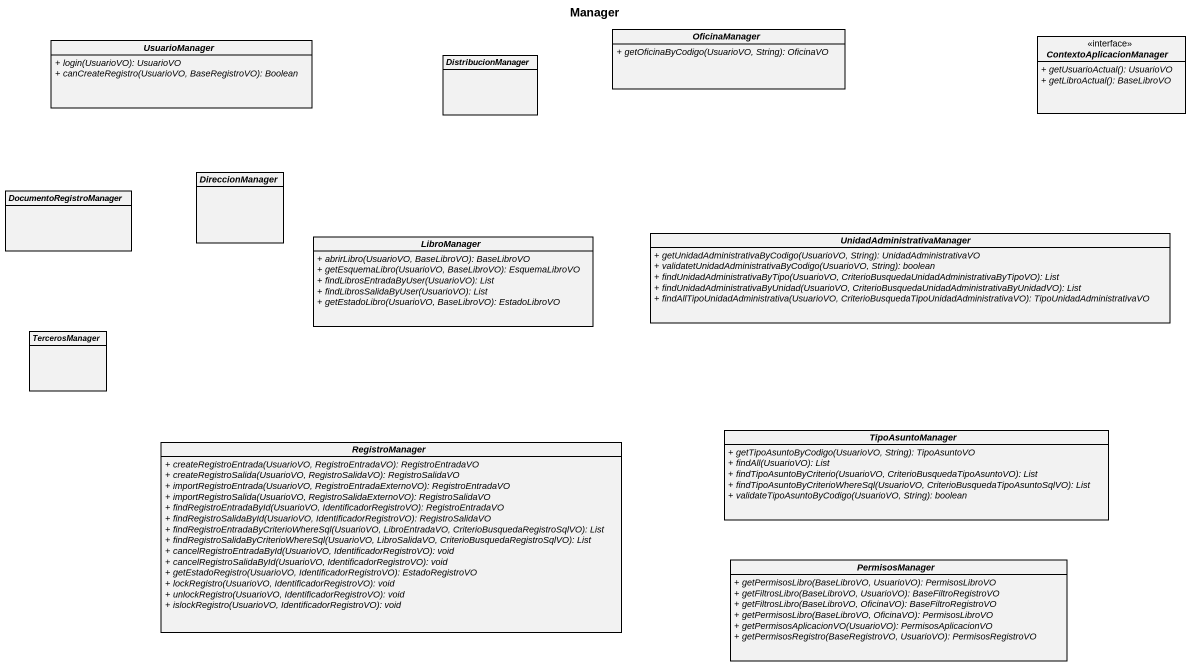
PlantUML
@startuml
title Manager
hide circle
hide empty members
skinparam classAttributeIconSize 0
abstract class UsuarioManager {
  {abstract} + login(UsuarioVO): UsuarioVO
  {abstract} + canCreateRegistro(UsuarioVO, BaseRegistroVO): Boolean
}
abstract class DistribucionManager
abstract class OficinaManager {
  {abstract} + getOficinaByCodigo(UsuarioVO, String): OficinaVO
}
interface ContextoAplicacionManager <<interface>> {
  {abstract} + getUsuarioActual(): UsuarioVO
  {abstract} + getLibroActual(): BaseLibroVO
}
abstract class DireccionManager
abstract class DocumentoRegistroManager
abstract class LibroManager {
  {abstract} + abrirLibro(UsuarioVO, BaseLibroVO): BaseLibroVO
  {abstract} + getEsquemaLibro(UsuarioVO, BaseLibroVO): EsquemaLibroVO
  {abstract} + findLibrosEntradaByUser(UsuarioVO): List
  {abstract} + findLibrosSalidaByUser(UsuarioVO): List
  {abstract} + getEstadoLibro(UsuarioVO, BaseLibroVO): EstadoLibroVO
}
abstract class UnidadAdministrativaManager {
  {abstract} + getUnidadAdministrativaByCodigo(UsuarioVO, String): UnidadAdministrativaVO
  {abstract} + validatetUnidadAdministrativaByCodigo(UsuarioVO, String): boolean
  {abstract} + findUnidadAdministrativaByTipo(UsuarioVO, CriterioBusquedaUnidadAdministrativaByTipoVO): List
  {abstract} + findUnidadAdministrativaByUnidad(UsuarioVO, CriterioBusquedaUnidadAdministrativaByUnidadVO): List
  {abstract} + findAllTipoUnidadAdministrativa(UsuarioVO, CriterioBusquedaTipoUnidadAdministrativaVO): TipoUnidadAdministrativaVO
}
abstract class TercerosManager
abstract class RegistroManager {
  {abstract} + createRegistroEntrada(UsuarioVO, RegistroEntradaVO): RegistroEntradaVO
  {abstract} + createRegistroSalida(UsuarioVO, RegistroSalidaVO): RegistroSalidaVO
  {abstract} + importRegistroEntrada(UsuarioVO, RegistroEntradaExternoVO): RegistroEntradaVO
  {abstract} + importRegistroSalida(UsuarioVO, RegistroSalidaExternoVO): RegistroSalidaVO
  {abstract} + findRegistroEntradaById(UsuarioVO, IdentificadorRegistroVO): RegistroEntradaVO
  {abstract} + findRegistroSalidaById(UsuarioVO, IdentificadorRegistroVO): RegistroSalidaVO
  {abstract} + findRegistroEntradaByCriterioWhereSql(UsuarioVO, LibroEntradaVO, CriterioBusquedaRegistroSqlVO): List
  {abstract} + findRegistroSalidaByCriterioWhereSql(UsuarioVO, LibroSalidaVO, CriterioBusquedaRegistroSqlVO): List
  {abstract} + cancelRegistroEntradaById(UsuarioVO, IdentificadorRegistroVO): void
  {abstract} + cancelRegistroSalidaById(UsuarioVO, IdentificadorRegistroVO): void
  {abstract} + getEstadoRegistro(UsuarioVO, IdentificadorRegistroVO): EstadoRegistroVO
  {abstract} + lockRegistro(UsuarioVO, IdentificadorRegistroVO): void
  {abstract} + unlockRegistro(UsuarioVO, IdentificadorRegistroVO): void
  {abstract} + islockRegistro(UsuarioVO, IdentificadorRegistroVO): void
}
abstract class TipoAsuntoManager {
  {abstract} + getTipoAsuntoByCodigo(UsuarioVO, String): TipoAsuntoVO
  {abstract} + findAll(UsuarioVO): List
  {abstract} + findTipoAsuntoByCriterio(UsuarioVO, CriterioBusquedaTipoAsuntoVO): List
  {abstract} + findTipoAsuntoByCriterioWhereSql(UsuarioVO, CriterioBusquedaTipoAsuntoSqlVO): List
  {abstract} + validateTipoAsuntoByCodigo(UsuarioVO, String): boolean
}
abstract class PermisosManager {
  {abstract} + getPermisosLibro(BaseLibroVO, UsuarioVO): PermisosLibroVO
  {abstract} + getFiltrosLibro(BaseLibroVO, UsuarioVO): BaseFiltroRegistroVO
  {abstract} + getFiltrosLibro(BaseLibroVO, OficinaVO): BaseFiltroRegistroVO
  {abstract} + getPermisosLibro(BaseLibroVO, OficinaVO): PermisosLibroVO
  {abstract} + getPermisosAplicacionVO(UsuarioVO): PermisosAplicacionVO
  {abstract} + getPermisosRegistro(BaseRegistroVO, UsuarioVO): PermisosRegistroVO
}
@enduml
